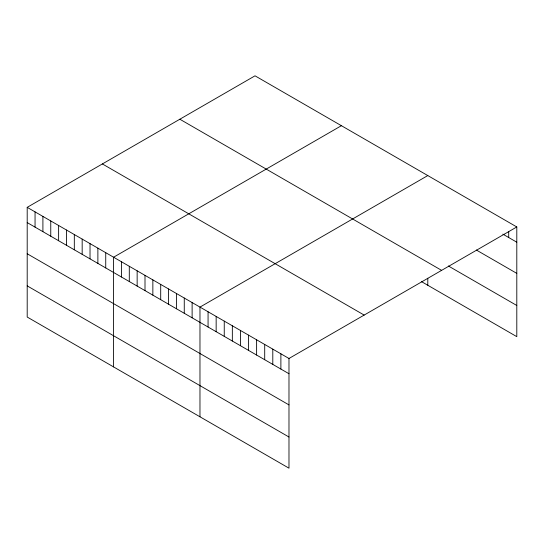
<?xml version="1.0" encoding="UTF-8"?>
<svg xmlns="http://www.w3.org/2000/svg" width="544" height="544" viewBox="0 0 544 544"><rect width="100%" height="100%" fill="white"/><g stroke="black" fill="none" stroke-linecap="round" stroke-linejoin="round"><path stroke-width="0.82" d="M27.2 207.346L288.98 358.482L288.98 468.18L27.2 317.043L27.2 207.346L255.02 75.82L516.8 226.957L516.8 336.654L421.369 281.554M341.408 125.691L113.587 257.224L113.587 366.921M427.795 175.569L199.974 307.102L199.974 416.799M288.98 358.482L516.8 226.957M502.826 234.131L516.8 242.202M476.34 250.016L516.8 273.374M448.392 265.989L516.8 305.483M179.84 119.224L441.619 270.361M102.381 163.941L364.16 315.078M27.2 222.598L288.98 373.735M27.2 253.762L288.98 404.899M27.2 285.879L288.98 437.016M508.708 231.601L508.708 237.531M427.795 278.249L427.795 285.267M280.888 353.811L280.888 369.063M272.796 349.139L272.796 364.392M264.704 344.468L264.704 359.72M256.612 339.796L256.612 355.048M248.52 335.124L248.52 350.377M240.434 330.453L240.434 345.705M232.342 325.788L232.342 341.034M224.25 321.116L224.25 336.362M216.158 316.445L216.158 331.69M208.066 311.773L208.066 327.019M192.12 302.566L192.12 317.812M184.266 298.03L184.266 313.276M176.412 293.495L176.412 308.74M168.558 288.959L168.558 304.212M160.704 284.43L160.704 299.676M152.857 279.895L152.857 295.14M145.003 275.359L145.003 290.605M137.149 270.824L137.149 286.076M129.295 266.295L129.295 281.54M121.441 261.759L121.441 277.005M105.733 252.688L105.733 267.934M97.879 248.152L97.879 263.405M90.025 243.624L90.025 258.869M82.171 239.088L82.171 254.334M74.317 234.552L74.317 249.798M66.47 230.017L66.47 245.269M58.616 225.481L58.616 240.734M50.762 220.952L50.762 236.198M42.908 216.417L42.908 231.662M35.054 211.881L35.054 227.127"/></g></svg>
